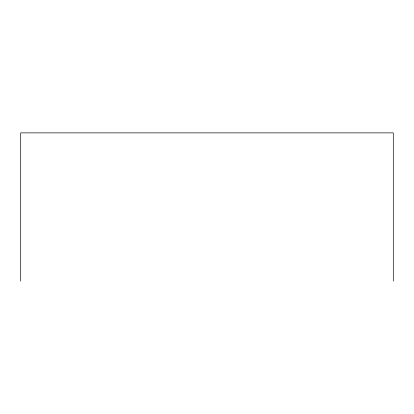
<?xml version="1.0" encoding="UTF-8"?>
<svg xmlns="http://www.w3.org/2000/svg" width="414" height="414" viewBox="0 0 414 414"><rect width="100%" height="100%" fill="white"/><g stroke="black" fill="none" stroke-linecap="round" stroke-linejoin="round"><path stroke-width="0.62" d="M393.3 281.127L393.3 132.873L20.7 132.873L20.7 281.127"/></g></svg>
